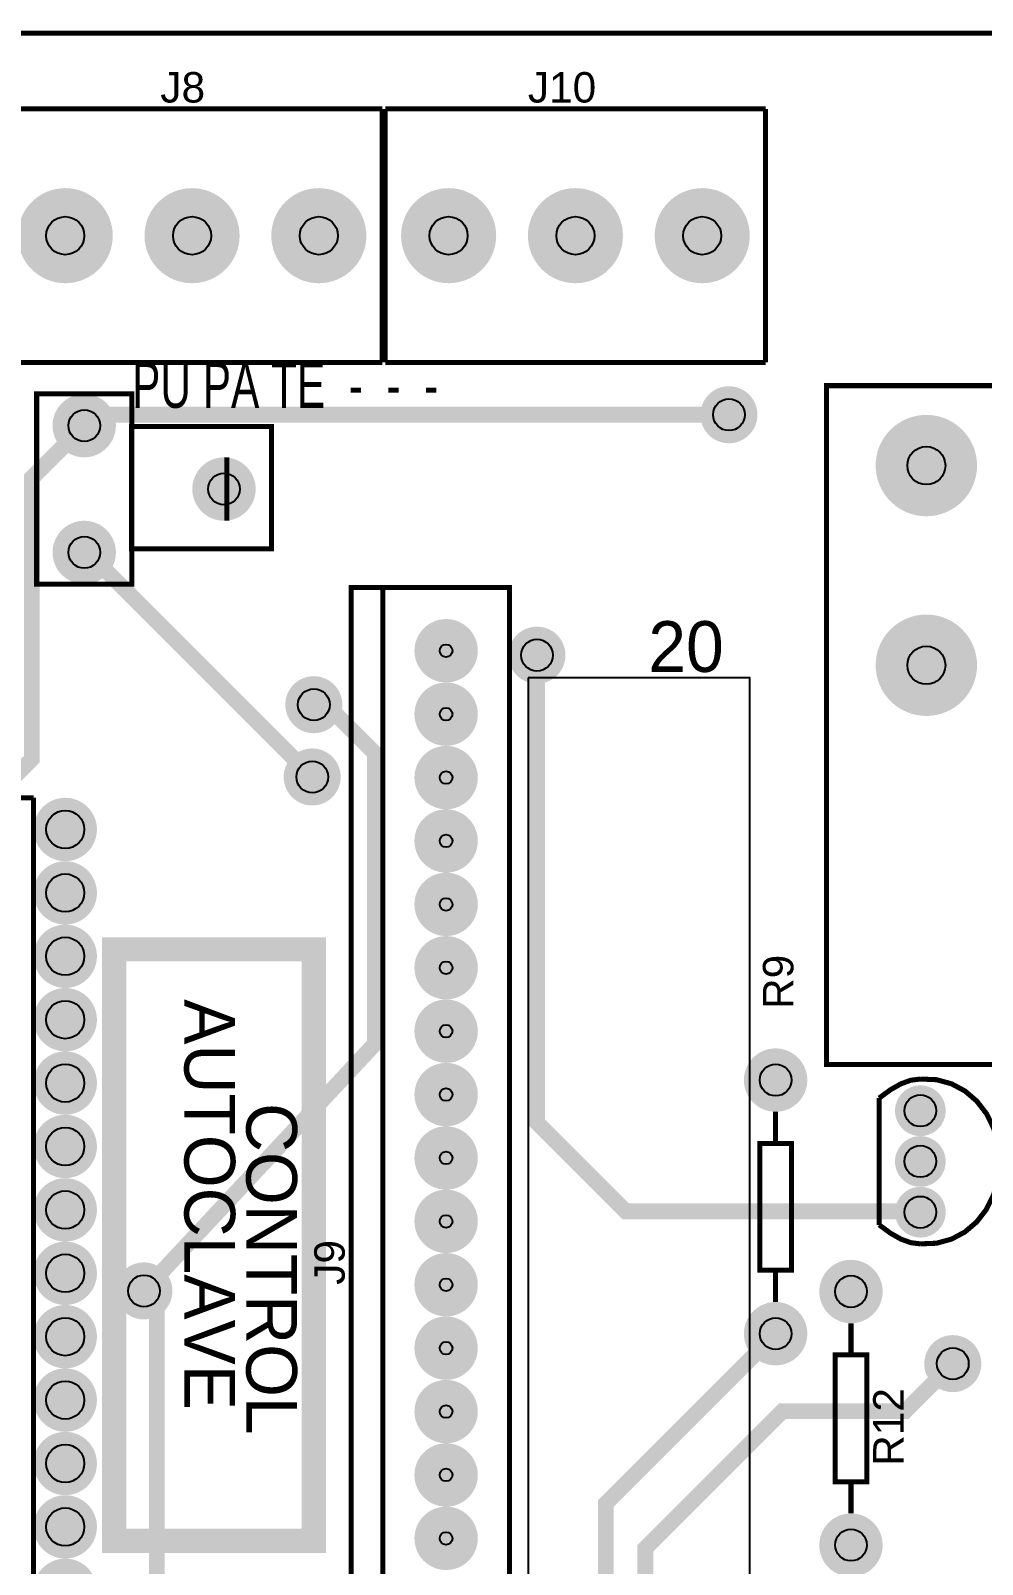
# Model space of a CAD drawing. Header units: inches. Extents: x -2.52 to 2.52, y -2.23 to 2.23.
# Drawn here: x -0.863 to 0.638, y -0.187 to 2.232 of the extents above; entities that cross this region are included whole.
import ezdxf

# ---------------------------------------------------------------- set-up
doc = ezdxf.new("R2010")
doc.units = ezdxf.units.IN
doc.layers.get('0').update_dxf_attribs({"linetype": 'CONTINUOUS'})

# ---------------------------------------------------------------- blocks, each defined once
blk = doc.blocks.new('EPAD')
at = {"const_width": 0.5}
blk.add_lwpolyline([(-0.25, 0, 1), (0.25, 0, 1)], format="xyb", close=True, dxfattribs=at)

msp = doc.modelspace()

# ---------------------------------------------------------------- linework, layer by layer
for points, const_width in [([(-2.515008, -2.228346), (2.512551, -2.228346), (2.512551, 2.228346), (-2.515008, 2.228346), (-2.515008, -2.228346)], 0.008), ([(-2.515008, -2.228346), (2.512551, -2.228346), (2.512551, 2.228346), (-2.515008, 2.228346), (-2.515008, -2.228346)], 0.008), ([(-2.515008, -2.228346), (2.512551, -2.228346), (2.512551, 2.228346), (-2.515008, 2.228346), (-2.515008, -2.228346)], 0.008), ([(-0.308772, 2.108992), (-0.908772, 2.108992)], 0.008), ([(-0.308772, 2.108992), (-0.908772, 2.108992)], 0.008), ([(-0.308772, 2.108992), (-0.908772, 2.108992)], 0.008), ([(-0.308772, 2.108992), (-0.308772, 1.708992)], 0.008), ([(-0.308772, 2.108992), (-0.308772, 1.708992)], 0.008), ([(-0.308772, 2.108992), (-0.308772, 1.708992)], 0.008), ([(-0.304047, 2.108992), (-0.304047, 1.708992)], 0.008), ([(0.295953, 2.108992), (-0.304047, 2.108992)], 0.008), ([(-0.304047, 2.108992), (-0.304047, 1.708992)], 0.008), ([(0.295953, 2.108992), (-0.304047, 2.108992)], 0.008), ([(-0.304047, 2.108992), (-0.304047, 1.708992)], 0.008), ([(0.295953, 2.108992), (-0.304047, 2.108992)], 0.008), ([(0.295953, 2.108992), (0.295953, 1.708992)], 0.008), ([(0.295953, 2.108992), (0.295953, 1.708992)], 0.008), ([(0.295953, 2.108992), (0.295953, 1.708992)], 0.008), ([(-0.908772, 1.708992), (-0.308772, 1.708992)], 0.008), ([(-0.908772, 1.708992), (-0.308772, 1.708992)], 0.008), ([(-0.908772, 1.708992), (-0.308772, 1.708992)], 0.008), ([(-0.304047, 1.708992), (0.295953, 1.708992)], 0.008), ([(-0.304047, 1.708992), (0.295953, 1.708992)], 0.008), ([(-0.304047, 1.708992), (0.295953, 1.708992)], 0.008), ([(0.392016, 0.601512), (2.455008, 0.601512), (2.455008, 1.672378), (0.392016, 1.672378), (0.392016, 0.601512)], 0.008), ([(0.392016, 0.601512), (2.455008, 0.601512), (2.455008, 1.672378), (0.392016, 1.672378), (0.392016, 0.601512)], 0.008), ([(0.392016, 0.601512), (2.455008, 0.601512), (2.455008, 1.672378), (0.392016, 1.672378), (0.392016, 0.601512)], 0.008), ([(-0.85385, 1.359386), (-0.70385, 1.359386), (-0.70385, 1.659386), (-0.85385, 1.659386), (-0.85385, 1.359386)], 0.008), ([(-0.85385, 1.359386), (-0.70385, 1.359386), (-0.70385, 1.659386), (-0.85385, 1.659386), (-0.85385, 1.359386)], 0.008), ([(-0.85385, 1.359386), (-0.70385, 1.359386), (-0.70385, 1.659386), (-0.85385, 1.659386), (-0.85385, 1.359386)], 0.008), ([(-0.916646, -0.029285), (-0.916646, 0.682533), (-0.916646, 1.028169), (-0.861528, 1.083287), (-0.861528, 1.526709), (-0.77885, 1.609386)], 0.025), ([(-0.77885, 1.609386), (-0.761674, 1.626562), (0.23805, 1.626562)], 0.025), ([(-0.704047, 1.414898), (-0.483575, 1.414898), (-0.483575, 1.607811), (-0.704047, 1.607811), (-0.704047, 1.414898)], 0.008), ([(-0.704047, 1.414898), (-0.483575, 1.414898), (-0.483575, 1.607811), (-0.704047, 1.607811), (-0.704047, 1.414898)], 0.008), ([(-0.704047, 1.414898), (-0.483575, 1.414898), (-0.483575, 1.607811), (-0.704047, 1.607811), (-0.704047, 1.414898)], 0.008), ([(-0.55385, 1.559386), (-0.55385, 1.459386)], 0.008), ([(-0.55385, 1.559386), (-0.55385, 1.459386)], 0.008), ([(-0.55385, 1.559386), (-0.55385, 1.459386)], 0.008), ([(-0.419244, 1.055208), (-0.773422, 1.409386), (-0.77885, 1.409386)], 0.025), ([(-0.357984, -0.745732), (-0.107984, -0.745732), (-0.107984, 1.354268), (-0.357984, 1.354268), (-0.357984, -0.745732)], 0.008), ([(-0.357984, -0.745732), (-0.107984, -0.745732), (-0.107984, 1.354268), (-0.357984, 1.354268), (-0.357984, -0.745732)], 0.008), ([(-0.357984, -0.745732), (-0.107984, -0.745732), (-0.107984, 1.354268), (-0.357984, 1.354268), (-0.357984, -0.745732)], 0.008), ([(-0.307984, -0.745732), (-0.307984, 1.354268)], 0.008), ([(-0.307984, -0.745732), (-0.307984, 1.354268)], 0.008), ([(-0.307984, -0.745732), (-0.307984, 1.354268)], 0.008), ([(-0.064722, 1.247315), (-0.064722, 0.510218), (0.07548, 0.370016), (0.538787, 0.370016), (0.540047, 0.368756)], 0.025), ([(-0.684644, 0.244551), (-0.320052, 0.634495), (-0.320052, 1.092241), (-0.39704, 1.169228), (-0.416646, 1.169228)], 0.025), ([(-1.008772, 1.022378), (-0.858772, 1.022378)], 0.008), ([(-1.008772, 1.022378), (-0.858772, 1.022378)], 0.008), ([(-1.008772, 1.022378), (-0.858772, 1.022378)], 0.008), ([(-0.858772, 1.022378), (-0.858772, -0.977622)], 0.008), ([(-0.858772, 1.022378), (-0.858772, -0.977622)], 0.008), ([(-0.858772, 1.022378), (-0.858772, -0.977622)], 0.008), ([(-0.731606, -0.149669), (-0.416646, -0.149669), (-0.416646, 0.783402), (-0.731606, 0.783402), (-0.731606, -0.149669)], 0.038), ([(-0.731606, -0.149669), (-0.416646, -0.149669), (-0.416646, 0.783402), (-0.731606, 0.783402), (-0.731606, -0.149669)], 0.038), ([(-0.731606, -0.149669), (-0.416646, -0.149669), (-0.416646, 0.783402), (-0.731606, 0.783402), (-0.731606, -0.149669)], 0.038), ([(0.540047, 0.578756), (0.524969, 0.576881), (0.509422, 0.571256), (0.492938, 0.561881), (0.475047, 0.548756)], 0.008), ([(0.540047, 0.578756), (0.524969, 0.576881), (0.509422, 0.571256), (0.492938, 0.561881), (0.475047, 0.548756)], 0.008), ([(0.540047, 0.578756), (0.524969, 0.576881), (0.509422, 0.571256), (0.492938, 0.561881), (0.475047, 0.548756)], 0.008), ([(0.540047, 0.578756), (0.565606, 0.57772), (0.589241, 0.571231), (0.610497, 0.559843), (0.628914, 0.544107), (0.644036, 0.524578), (0.655404, 0.501807), (0.66256, 0.476349), (0.665047, 0.448756)], 0.008), ([(0.540047, 0.578756), (0.565606, 0.57772), (0.589241, 0.571231), (0.610497, 0.559843), (0.628914, 0.544107), (0.644036, 0.524578), (0.655404, 0.501807), (0.66256, 0.476349), (0.665047, 0.448756)], 0.008), ([(0.540047, 0.578756), (0.565606, 0.57772), (0.589241, 0.571231), (0.610497, 0.559843), (0.628914, 0.544107), (0.644036, 0.524578), (0.655404, 0.501807), (0.66256, 0.476349), (0.665047, 0.448756)], 0.008), ([(0.475047, 0.548756), (0.475047, 0.348756)], 0.008), ([(0.475047, 0.548756), (0.475047, 0.348756)], 0.008), ([(0.475047, 0.548756), (0.475047, 0.348756)], 0.008), ([(0.311701, 0.477102), (0.311701, 0.527102)], 0.008), ([(0.311701, 0.477102), (0.311701, 0.527102)], 0.008), ([(0.311701, 0.477102), (0.311701, 0.527102)], 0.008), ([(0.286701, 0.277102), (0.336701, 0.277102), (0.336701, 0.477102), (0.286701, 0.477102), (0.286701, 0.277102)], 0.008), ([(0.286701, 0.277102), (0.336701, 0.277102), (0.336701, 0.477102), (0.286701, 0.477102), (0.286701, 0.277102)], 0.008), ([(0.286701, 0.277102), (0.336701, 0.277102), (0.336701, 0.477102), (0.286701, 0.477102), (0.286701, 0.277102)], 0.008), ([(0.540047, 0.318756), (0.565606, 0.319792), (0.589241, 0.32628), (0.610497, 0.337669), (0.628914, 0.353404), (0.644036, 0.372934), (0.655404, 0.395704), (0.66256, 0.421163), (0.665047, 0.448756)], 0.008), ([(0.540047, 0.318756), (0.565606, 0.319792), (0.589241, 0.32628), (0.610497, 0.337669), (0.628914, 0.353404), (0.644036, 0.372934), (0.655404, 0.395704), (0.66256, 0.421163), (0.665047, 0.448756)], 0.008), ([(0.540047, 0.318756), (0.565606, 0.319792), (0.589241, 0.32628), (0.610497, 0.337669), (0.628914, 0.353404), (0.644036, 0.372934), (0.655404, 0.395704), (0.66256, 0.421163), (0.665047, 0.448756)], 0.008), ([(0.540047, 0.318756), (0.524969, 0.320631), (0.509422, 0.326256), (0.492938, 0.335631), (0.475047, 0.348756)], 0.008), ([(0.540047, 0.318756), (0.524969, 0.320631), (0.509422, 0.326256), (0.492938, 0.335631), (0.475047, 0.348756)], 0.008), ([(0.540047, 0.318756), (0.524969, 0.320631), (0.509422, 0.326256), (0.492938, 0.335631), (0.475047, 0.348756)], 0.008), ([(0.311701, 0.227102), (0.311701, 0.277102)], 0.008), ([(0.311701, 0.227102), (0.311701, 0.277102)], 0.008), ([(0.311701, 0.227102), (0.311701, 0.277102)], 0.008), ([(-0.026882, -0.545732), (-0.207984, -0.545732), (-0.325241, -0.545732), (-0.664286, -0.206687), (-0.664286, 0.224193), (-0.684644, 0.244551)], 0.025), ([(0.430598, 0.193638), (0.430598, 0.143638)], 0.008), ([(0.430598, 0.193638), (0.430598, 0.143638)], 0.008), ([(0.430598, 0.193638), (0.430598, 0.143638)], 0.008), ([(-0.664677, -0.397701), (-0.264225, -0.798153), (-0.048511, -0.798153), (0.043984, -0.705658), (0.043984, -0.090614), (0.311701, 0.177102)], 0.025), ([(0.405598, -0.056362), (0.455598, -0.056362), (0.455598, 0.143638), (0.405598, 0.143638), (0.405598, -0.056362)], 0.008), ([(0.405598, -0.056362), (0.455598, -0.056362), (0.455598, 0.143638), (0.405598, 0.143638), (0.405598, -0.056362)], 0.008), ([(0.405598, -0.056362), (0.455598, -0.056362), (0.455598, 0.143638), (0.405598, 0.143638), (0.405598, -0.056362)], 0.008), ([(-0.692236, -0.519748), (-0.35195, -0.860034), (0.00682, -0.860034), (0.10611, -0.760744), (0.10611, -0.494786), (0.10611, -0.161453), (0.322422, 0.054859), (0.516229, 0.054859), (0.591228, 0.129858)], 0.025), ([(0.430598, -0.056362), (0.430598, -0.106362)], 0.008), ([(0.430598, -0.056362), (0.430598, -0.106362)], 0.008), ([(0.430598, -0.056362), (0.430598, -0.106362)], 0.008)]:
    msp.add_lwpolyline(points, dxfattribs=dict(const_width=const_width))
msp.add_lwpolyline([(-0.078673, 1.211748), (-0.078673, -0.499276), (0.270933, -0.499276), (0.270933, 1.211748), (-0.078673, 1.211748)])
for centre, radius in [((-0.808772, 1.908992), 0.03), ((-0.608772, 1.908992), 0.03), ((-0.408772, 1.908992), 0.03), ((-0.204047, 1.908992), 0.03), ((-0.004047, 1.908992), 0.03), ((0.195953, 1.908992), 0.03), ((0.23805, 1.626562), 0.025), ((-0.77885, 1.609386), 0.025), ((0.549496, 1.546394), 0.03), ((-0.558378, 1.509386), 0.025), ((-0.77885, 1.409386), 0.025), ((-0.207984, 1.254268), 0.01), ((-0.064722, 1.247315), 0.025), ((0.549496, 1.231433), 0.03), ((-0.416646, 1.169228), 0.025), ((-0.207984, 1.154268), 0.01), ((-0.419244, 1.055208), 0.025), ((-0.207984, 1.054268), 0.01), ((-0.808772, 0.972378), 0.03), ((-0.207984, 0.954268), 0.01), ((-0.808772, 0.872378), 0.03), ((-0.207984, 0.854268), 0.01), ((-0.808772, 0.772378), 0.03), ((-0.207984, 0.754268), 0.01), ((-0.808772, 0.672378), 0.03), ((-0.207984, 0.654268), 0.01), ((-0.808772, 0.572378), 0.03), ((0.311701, 0.577102), 0.025), ((-0.207984, 0.554268), 0.01), ((0.540047, 0.528756), 0.025), ((-0.808772, 0.472378), 0.03), ((-0.207984, 0.454268), 0.01), ((0.540047, 0.448756), 0.025), ((-0.808772, 0.372378), 0.03), ((0.540047, 0.368756), 0.025), ((-0.207984, 0.354268), 0.01), ((-0.808772, 0.272378), 0.03), ((-0.684644, 0.244551), 0.025), ((0.430598, 0.243638), 0.025), ((-0.207984, 0.254268), 0.01), ((-0.808772, 0.172378), 0.03), ((0.311701, 0.177102), 0.025), ((-0.207984, 0.154268), 0.01), ((0.591228, 0.129858), 0.025), ((-0.808772, 0.072378), 0.03), ((-0.207984, 0.054268), 0.01), ((-0.808772, -0.027622), 0.03), ((-0.207984, -0.045732), 0.01), ((-0.808772, -0.127622), 0.03), ((-0.207984, -0.145732), 0.01), ((0.430598, -0.156362), 0.025)]:
    msp.add_circle(centre, radius)

# ---------------------------------------------------------------- block references
for p, xscale, yscale in [((-0.808772, 1.908992), 0.15, 0.15), ((-0.608772, 1.908992), 0.15, 0.15), ((-0.408772, 1.908992), 0.15, 0.15), ((-0.204047, 1.908992), 0.15, 0.15), ((-0.004047, 1.908992), 0.15, 0.15), ((0.195953, 1.908992), 0.15, 0.15), ((-0.808772, 1.908992), 0.12, 0.12), ((-0.608772, 1.908992), 0.12, 0.12), ((-0.408772, 1.908992), 0.12, 0.12), ((-0.204047, 1.908992), 0.12, 0.12), ((-0.004047, 1.908992), 0.12, 0.12), ((0.195953, 1.908992), 0.12, 0.12), ((0.23805, 1.626562), 0.09, 0.09), ((-0.77885, 1.609386), 0.1, 0.1), ((-0.77885, 1.609386), 0.08, 0.08), ((0.23805, 1.626562), 0.07, 0.07), ((0.549496, 1.546394), 0.16, 0.16), ((0.549496, 1.546394), 0.13, 0.13), ((-0.558378, 1.509386), 0.1, 0.1), ((-0.558378, 1.509386), 0.08, 0.08), ((-0.77885, 1.409386), 0.1, 0.1), ((-0.77885, 1.409386), 0.08, 0.08), ((0.549496, 1.231433), 0.16, 0.16), ((-0.207984, 1.254268), 0.1, 0.1), ((-0.207984, 1.254268), 0.08, 0.08), ((-0.064722, 1.247315), 0.09, 0.09), ((-0.064722, 1.247315), 0.07, 0.07), ((0.549496, 1.231433), 0.13, 0.13), ((-0.416646, 1.169228), 0.09, 0.09), ((-0.416646, 1.169228), 0.07, 0.07), ((-0.207984, 1.154268), 0.1, 0.1), ((-0.207984, 1.154268), 0.08, 0.08), ((-0.419244, 1.055208), 0.09, 0.09), ((-0.419244, 1.055208), 0.07, 0.07), ((-0.207984, 1.054268), 0.1, 0.1), ((-0.207984, 1.054268), 0.08, 0.08), ((-0.808772, 0.972378), 0.1, 0.1), ((-0.808772, 0.972378), 0.08, 0.08), ((-0.207984, 0.954268), 0.1, 0.1), ((-0.207984, 0.954268), 0.08, 0.08), ((-0.808772, 0.872378), 0.1, 0.1), ((-0.808772, 0.872378), 0.08, 0.08), ((-0.207984, 0.854268), 0.1, 0.1), ((-0.207984, 0.854268), 0.08, 0.08), ((-0.808772, 0.772378), 0.1, 0.1), ((-0.808772, 0.772378), 0.08, 0.08), ((-0.207984, 0.754268), 0.1, 0.1), ((-0.207984, 0.754268), 0.08, 0.08), ((-0.808772, 0.672378), 0.1, 0.1), ((-0.808772, 0.672378), 0.08, 0.08), ((-0.207984, 0.654268), 0.1, 0.1), ((-0.207984, 0.654268), 0.08, 0.08), ((-0.808772, 0.572378), 0.1, 0.1), ((-0.808772, 0.572378), 0.08, 0.08), ((0.311701, 0.577102), 0.1, 0.1), ((0.311701, 0.577102), 0.08, 0.08), ((-0.207984, 0.554268), 0.1, 0.1), ((-0.207984, 0.554268), 0.08, 0.08), ((0.540047, 0.528756), 0.08, 0.08), ((0.540047, 0.528756), 0.06, 0.06), ((-0.808772, 0.472378), 0.1, 0.1), ((-0.808772, 0.472378), 0.08, 0.08), ((-0.207984, 0.454268), 0.1, 0.1), ((-0.207984, 0.454268), 0.08, 0.08), ((0.540047, 0.448756), 0.08, 0.08), ((0.540047, 0.448756), 0.06, 0.06), ((-0.808772, 0.372378), 0.1, 0.1), ((-0.808772, 0.372378), 0.08, 0.08), ((-0.207984, 0.354268), 0.1, 0.1), ((-0.207984, 0.354268), 0.08, 0.08), ((0.540047, 0.368756), 0.08, 0.08), ((0.540047, 0.368756), 0.06, 0.06), ((-0.808772, 0.272378), 0.1, 0.1), ((-0.808772, 0.272378), 0.08, 0.08), ((-0.207984, 0.254268), 0.1, 0.1), ((-0.207984, 0.254268), 0.08, 0.08), ((0.430598, 0.243638), 0.1, 0.1), ((-0.684644, 0.244551), 0.09, 0.09), ((-0.684644, 0.244551), 0.07, 0.07), ((0.430598, 0.243638), 0.08, 0.08), ((-0.808772, 0.172378), 0.1, 0.1), ((0.311701, 0.177102), 0.1, 0.1), ((-0.808772, 0.172378), 0.08, 0.08), ((-0.207984, 0.154268), 0.1, 0.1), ((-0.207984, 0.154268), 0.08, 0.08), ((0.311701, 0.177102), 0.08, 0.08), ((0.591228, 0.129858), 0.09, 0.09), ((0.591228, 0.129858), 0.07, 0.07), ((-0.808772, 0.072378), 0.1, 0.1), ((-0.808772, 0.072378), 0.08, 0.08), ((-0.207984, 0.054268), 0.1, 0.1), ((-0.207984, 0.054268), 0.08, 0.08), ((-0.808772, -0.027622), 0.1, 0.1), ((-0.808772, -0.027622), 0.08, 0.08), ((-0.207984, -0.045732), 0.1, 0.1), ((-0.207984, -0.045732), 0.08, 0.08), ((-0.808772, -0.127622), 0.1, 0.1), ((-0.808772, -0.127622), 0.08, 0.08), ((-0.207984, -0.145732), 0.1, 0.1), ((-0.207984, -0.145732), 0.08, 0.08), ((0.430598, -0.156362), 0.1, 0.1), ((0.430598, -0.156362), 0.08, 0.08), ((-0.808772, -0.227622), 0.1, 0.1)]:
    msp.add_blockref('EPAD', p, dxfattribs=dict(xscale=xscale, yscale=yscale))

# ---------------------------------------------------------------- texts
for s, height, width, p in [('J8', 0.048, 1.041667, (-0.658772, 2.118992)), ('J8', 0.048, 1.041667, (-0.658772, 2.118992)), ('J8', 0.048, 1.041667, (-0.658772, 2.118992)), ('J10', 0.048, 1.041667, (-0.079047, 2.118992)), ('J10', 0.048, 1.041667, (-0.079047, 2.118992)), ('J10', 0.048, 1.041667, (-0.079047, 2.118992)), ('PU PA TE  -  -  -', 0.072, 0.694444, (-0.703323, 1.637448)), ('PU PA TE  -  -  -', 0.072, 0.694444, (-0.703323, 1.637448)), ('PU PA TE  -  -  -', 0.072, 0.694444, (-0.703323, 1.637448))]:
    msp.add_text(s, height=height, dxfattribs=dict(width=width)).set_placement(p)
msp.add_text('20', height=0.08).set_placement((0.110913, 1.220961))
msp.add_text('20', height=0.08).set_placement((0.110913, 1.220961))
msp.add_text('20', height=0.08).set_placement((0.110913, 1.220961))
at = {"width": 1.041667}
for s, p in [('R9', (0.339693, 0.689307)), ('R9', (0.339693, 0.689307)), ('R9', (0.339693, 0.689307)), ('J9', (-0.367984, 0.254268)), ('J9', (-0.367984, 0.254268)), ('J9', (-0.367984, 0.254268)), ('R12', (0.513598, -0.031362)), ('R12', (0.513598, -0.031362)), ('R12', (0.513598, -0.031362))]:
    msp.add_text(s, height=0.048, rotation=90, dxfattribs=at).set_placement(p)
for s, p in [('AUTOCLAVE', (-0.620819, 0.704661)), ('AUTOCLAVE', (-0.620819, 0.704661)), ('AUTOCLAVE', (-0.620819, 0.704661)), ('CONTROL', (-0.52322, 0.540915)), ('CONTROL', (-0.52322, 0.540915)), ('CONTROL', (-0.52322, 0.540915))]:
    msp.add_text(s, height=0.08, rotation=-90).set_placement(p)

doc.saveas('drawing.dxf')
